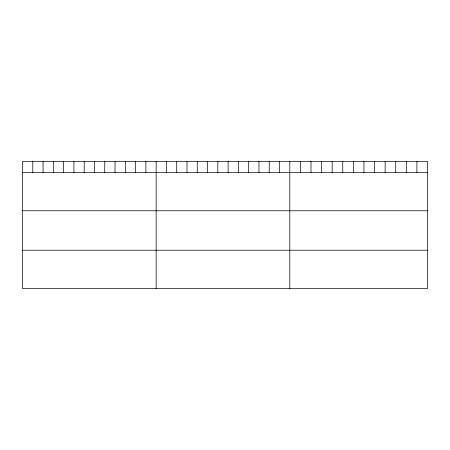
<?xml version="1.0" encoding="UTF-8"?>
<svg xmlns="http://www.w3.org/2000/svg" width="450" height="450" viewBox="0 0 450 450"><rect width="100%" height="100%" fill="white"/><g stroke="black" fill="none" stroke-linecap="round" stroke-linejoin="round"><path stroke-width="0.67" d="M427.5 210.774L427.5 161.46L22.5 161.46L22.5 288.54L427.5 288.54L427.5 210.774L22.5 210.774M22.5 172.474L427.5 172.474M22.5 250.234L427.5 250.234M416.908 161.46L416.908 172.474M406.316 161.46L406.316 172.474M395.724 161.46L395.724 172.474M385.132 161.46L385.132 172.474M374.541 161.46L374.541 172.474M363.949 161.46L363.949 172.474M353.351 161.46L353.351 172.474M342.759 161.46L342.759 172.474M332.168 161.46L332.168 172.474M321.576 161.46L321.576 172.474M310.984 161.46L310.984 172.474M300.392 161.46L300.392 172.474M289.8 161.46L289.8 288.54M279.517 161.46L279.517 172.474M269.241 161.46L269.241 172.474M258.958 161.46L258.958 172.474M248.676 161.46L248.676 172.474M238.399 161.46L238.399 172.474M228.116 161.46L228.116 172.474M217.834 161.46L217.834 172.474M207.551 161.46L207.551 172.474M197.274 161.46L197.274 172.474M186.992 161.46L186.992 172.474M176.709 161.46L176.709 172.474M166.433 161.46L166.433 172.474M156.15 161.46L156.15 288.54M145.868 161.46L145.868 172.474M135.591 161.46L135.591 172.474M125.308 161.46L125.308 172.474M115.026 161.46L115.026 172.474M104.749 161.46L104.749 172.474M94.466 161.46L94.466 172.474M84.184 161.46L84.184 172.474M73.901 161.46L73.901 172.474M63.624 161.46L63.624 172.474M53.342 161.46L53.342 172.474M43.059 161.46L43.059 172.474M32.782 161.46L32.782 172.474"/></g></svg>
